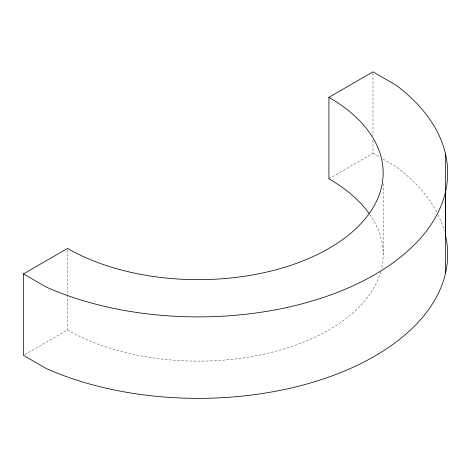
<?xml version="1.0" encoding="UTF-8"?>
<svg xmlns="http://www.w3.org/2000/svg" width="469" height="469" viewBox="0 0 469 469"><rect width="100%" height="100%" fill="white"/><g stroke="black" fill="none" stroke-linecap="round" stroke-linejoin="round"><path stroke-width="0.35" stroke-dasharray="2.35 1.76" d="M24.71 354.652L67.518 329.906A184.95 106.78 0 0 0 254.52 356.065A184.95 106.78 0 0 0 380.582 272.137M328.91 178.795L372.978 153.322L372.978 140.231M372.978 153.322L379.831 157.273M382.944 159.067L396.018 166.606A249.449 144.018 0 0 1 436.645 212.023M383.167 183.725L383.167 254.28M372.978 73.305L372.978 135.863M67.518 249.889L67.518 294.262M67.518 294.989L67.518 329.906M438.005 214.661A249.449 144.018 0 0 1 444.29 230.748M369.877 214.609A184.95 106.78 0 0 1 381.35 269.294"/><path stroke-width="0.7" d="M23.45 273.908L67.518 248.435A184.95 106.78 0 0 0 329.08 248.336A184.95 106.78 0 0 0 328.91 97.329L372.978 71.851L396.018 85.135A249.449 144.018 0 0 1 374.713 274.652A249.449 144.018 0 0 1 46.49 287.192L23.45 273.908L23.45 355.379L46.49 368.663A249.449 144.018 0 0 0 323.077 379.028A249.449 144.018 0 0 0 445.509 235.461L445.509 153.99M445.55 191.587L445.55 273.058M328.91 97.329L328.91 178.795A184.95 106.78 0 0 1 369.044 213.424"/></g></svg>
